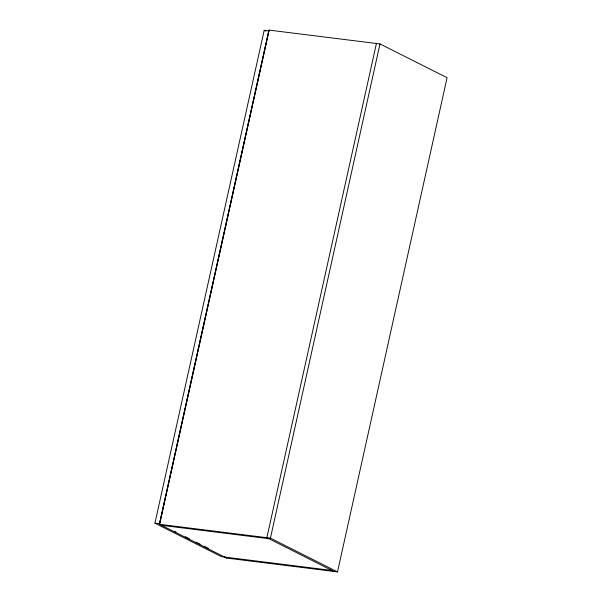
<?xml version="1.0" encoding="UTF-8"?>
<svg xmlns="http://www.w3.org/2000/svg" width="602" height="602" viewBox="0 0 602 602"><rect width="100%" height="100%" fill="white"/><g stroke="black" fill="none" stroke-linecap="round" stroke-linejoin="round"><path stroke-width="0.9" d="M154.925 523.161L264.188 30.318L268.748 30.883L159.485 523.732L154.925 523.161L221.34 556.602L224.982 557.053M226.676 558.084L159.47 524.297L269.034 30.1L379.99 43.931L447.075 77.703L337.511 571.9L226.555 558.069M159.59 524.312L269.154 30.115M376.423 43.487L266.867 537.684L333.944 571.456M337.511 571.9L270.433 538.128L379.99 43.931M159.47 524.297L270.433 538.128M161.486 525.313L268.876 538.692M224.546 557.053L331.935 570.44M264.188 30.318L265.851 31.153M174.422 531.257L176.085 532.093M185.22 536.691L189.367 538.775M196.011 542.124L200.157 544.208M204.311 546.3L208.465 548.392"/></g></svg>
